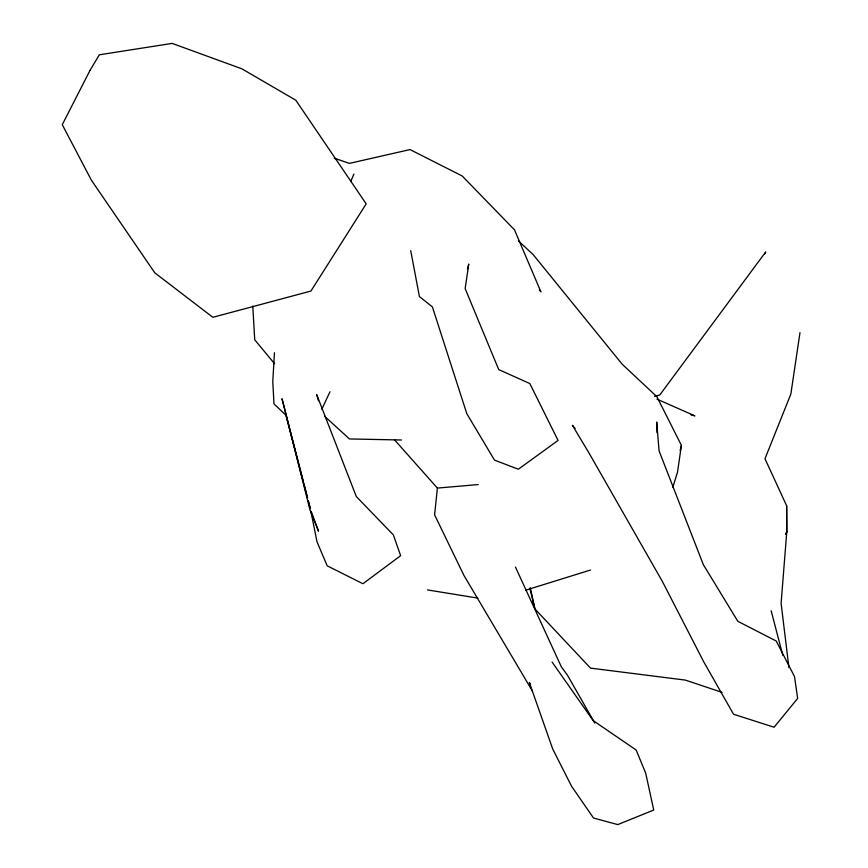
<?xml version="1.0" encoding="UTF-8"?>
<svg xmlns="http://www.w3.org/2000/svg" width="868" height="868" viewBox="0 0 868 868"><rect width="100%" height="100%" fill="white"/><g stroke="black" fill="none" stroke-linecap="round" stroke-linejoin="round"><path stroke-width="1.3" d="M274.462 352.701L272.78 381.605L273.995 403.935L285.897 415.164L307.565 498.156M799.981 332.661L790.856 394.039L764.979 458.749L786.636 505.773L786.777 531.856L781.102 603.325L788.925 667.59M394.604 439.924L437.385 488.087L434.608 514.865L463.87 575.3L532.388 691.026M518.391 240.87L533.115 254.563L622.237 364.278L656.87 396.687L681.413 445.392L677.517 472.138L672.765 487.49M680.132 450.601L681.413 445.392M467.429 269.113L468.763 264.013L465.15 288.61L498.72 369.584L529.838 383.558L558.048 440.456L518.348 469.219L494.478 460.105L466.778 413.613L432.405 306.914L419.396 296.531L410.716 250.646M350.748 181.52L353.905 174.077M785.757 534.254L786.777 531.856L786.636 505.773M785.714 534.341L786.777 531.856M764.6 254.411L765.717 251.959L659.778 394.983L654.537 396.307M321.8 409.251L329.992 391.761M525.541 590.229L590.576 570.005M437.385 488.087L478.246 484.572M401.504 440L349.457 438.948L324.665 416.325M427.468 589.914L477.899 598.117M690.982 414.915L694.899 415.859L656.957 399.15M722.133 692.393L685.394 680.111L590.5 668.11L534.916 608.935L529.838 588.298M334.234 158.182L349.392 163.379L410.021 149.578L462.232 176.009L514.464 229.814L540.927 291.876L539.364 289.662M575.104 428.38L572.403 425.331L588.612 452.326L662.403 581.495L703.633 661.644L733.525 714.234L774.093 727.221L797.659 698.425L794.513 676.584L776.252 641.04L737.822 621.282L703.297 564.569L659.072 450.861L656.675 422.054L657.043 432.806M274.581 363.757L254.725 339.789L252.783 306.003M552.081 662.056L593.191 720.603L636.19 750.06L645.694 773.149L653.734 810.039L617.745 824.6L593.495 818.014L571.556 786.234L552.721 749.008L529.35 682.519L530.543 684.928M594.764 723.066L567.379 675.054L561.433 667.025L515.462 567.086M311.547 512.337L318.534 531.205L310.05 510.21L282.013 398.727L303.203 481.067M318.469 400.734L316.722 394.68L356.314 496.55L393.399 534.97L400.636 555.683L362.933 583.73L327.193 565.817L316.983 541.751L310.863 511.1M771.164 610.812L782.817 655.383M303.876 483.682L307.576 498.058M530.305 587.755L534.916 608.935M89.99 70.416L62.279 124.688L91.379 180.175L154.819 272.856L212.855 317.297L310.928 291.062L366.188 203.871L295.793 100.2L241.901 68.832L172.157 43.4L99.343 54.792L89.99 70.416M310.267 508.529L308.238 500.749L310.277 508.518"/></g></svg>
